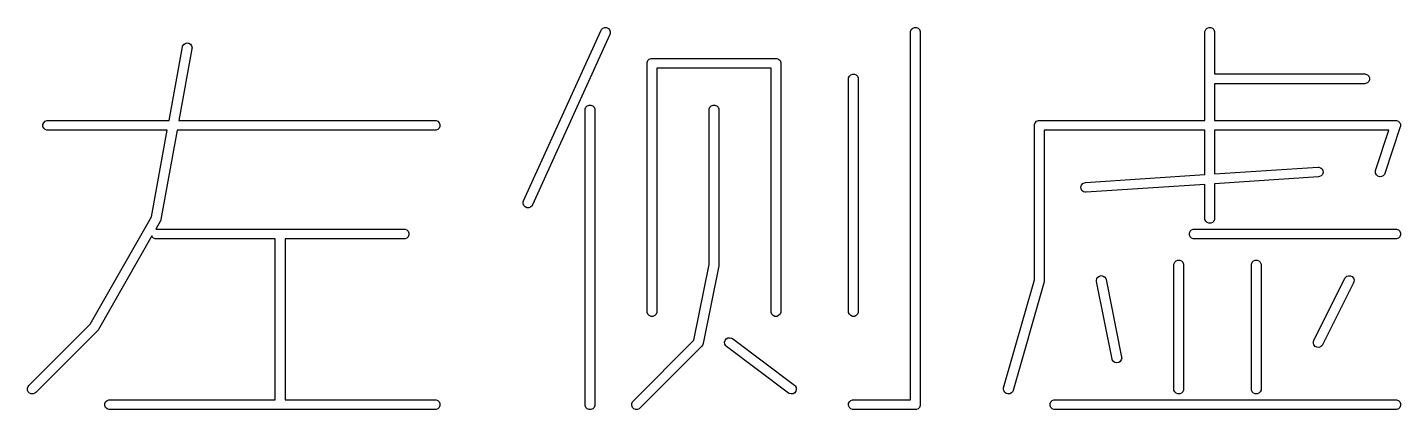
# Model space of a CAD drawing. Extents: x 20 to 216, y -192 to -20.
# Drawn here: x 21.7 to 42.8, y -192.46 to -186.59 of the extents above; entities that cross this region are included whole.
import ezdxf

# ---------------------------------------------------------------- set-up
doc = ezdxf.new("R2010")
doc.units = 0
doc.layers.add('BLACK', color=7, linetype='CONTINUOUS')

msp = doc.modelspace()

# ---------------------------------------------------------------- linework, layer by layer
at = {"layer": 'BLACK', "linetype": 'CONTINUOUS'}
for p, q in [((29.325644, -189.254022), (30.51612, -186.634974)), ((30.652674, -186.697044), (29.462198, -189.316092)), ((30.51612, -186.634974), (30.523486, -186.62225)), ((30.523486, -186.62225), (30.544869, -186.602271)), ((30.544869, -186.602271), (30.572269, -186.591996)), ((30.572269, -186.591996), (30.601515, -186.592989)), ((30.601515, -186.592989), (30.628156, -186.605098)), ((30.628156, -186.605098), (30.648135, -186.626481)), ((30.648135, -186.626481), (30.65841, -186.653881)), ((30.657417, -186.683127), (30.652674, -186.697044)), ((30.65841, -186.653881), (30.657417, -186.683127)), ((35.271302, -186.666009), (35.272743, -186.651377)), ((35.271302, -192.305295), (35.271302, -186.666009)), ((35.272743, -186.651377), (35.283942, -186.624341)), ((35.283942, -186.624341), (35.304634, -186.603649)), ((35.304634, -186.603649), (35.33167, -186.59245)), ((35.33167, -186.59245), (35.360934, -186.59245)), ((35.360934, -186.59245), (35.38797, -186.603649)), ((35.38797, -186.603649), (35.408662, -186.624341)), ((35.408662, -186.624341), (35.419861, -186.651377)), ((35.419861, -186.651377), (35.421302, -186.666009)), ((35.421302, -186.666009), (35.421302, -192.380295)), ((39.795111, -186.666009), (39.796552, -186.651377)), ((39.795111, -188.01958), (39.795111, -186.666009)), ((39.796552, -186.651377), (39.807751, -186.624341)), ((39.807751, -186.624341), (39.828443, -186.603649)), ((39.828443, -186.603649), (39.855479, -186.59245)), ((39.855479, -186.59245), (39.884743, -186.59245)), ((39.884743, -186.59245), (39.911779, -186.603649)), ((39.911779, -186.603649), (39.932471, -186.624341)), ((39.932471, -186.624341), (39.94367, -186.651377)), ((39.94367, -186.651377), (39.945111, -186.666009)), ((39.945111, -186.666009), (39.945111, -187.305295)), ((23.876783, -188.01958), (24.082036, -186.890688)), ((24.229616, -186.91752), (24.029242, -188.01958)), ((24.082036, -186.890688), (24.086071, -186.876549)), ((24.086071, -186.876549), (24.101926, -186.851953)), ((24.101926, -186.851953), (24.125985, -186.835296)), ((24.125985, -186.835296), (24.154589, -186.829114)), ((24.154589, -186.829114), (24.183381, -186.834349)), ((24.183381, -186.834349), (24.207977, -186.850204)), ((24.207977, -186.850204), (24.224634, -186.874263)), ((24.224634, -186.874263), (24.230816, -186.902867)), ((24.230816, -186.902867), (24.229616, -186.91752)), ((31.223683, -187.1422), (31.225124, -187.127568)), ((31.223683, -190.951723), (31.223683, -187.1422)), ((31.225124, -187.127568), (31.236323, -187.100532)), ((31.236323, -187.100532), (31.257015, -187.07984)), ((31.257015, -187.07984), (31.284051, -187.068641)), ((31.284051, -187.068641), (31.298683, -187.0672)), ((31.298683, -187.0672), (33.203445, -187.0672)), ((33.203445, -187.0672), (33.218077, -187.068641)), ((33.218077, -187.068641), (33.245113, -187.07984)), ((33.245113, -187.07984), (33.265805, -187.100532)), ((33.265805, -187.100532), (33.277004, -187.127568)), ((33.277004, -187.127568), (33.278445, -187.1422)), ((33.278445, -187.1422), (33.278445, -190.951723)), ((33.128445, -187.2172), (31.373683, -187.2172)), ((31.373683, -187.2172), (31.373683, -190.951723)), ((33.128445, -190.951723), (33.128445, -187.2172)), ((34.318921, -187.380295), (34.320362, -187.365663)), ((34.320362, -187.365663), (34.331561, -187.338627)), ((34.331561, -187.338627), (34.352253, -187.317935)), ((34.352253, -187.317935), (34.379289, -187.306736)), ((34.379289, -187.306736), (34.408553, -187.306736)), ((34.408553, -187.306736), (34.435589, -187.317935)), ((34.435589, -187.317935), (34.456281, -187.338627)), ((34.456281, -187.338627), (34.46748, -187.365663)), ((34.46748, -187.365663), (34.468921, -187.380295)), ((39.945111, -187.305295), (42.251064, -187.305295)), ((42.251064, -187.305295), (42.265696, -187.306736)), ((42.265696, -187.306736), (42.292732, -187.317935)), ((42.292732, -187.317935), (42.313424, -187.338627)), ((42.313424, -187.338627), (42.324623, -187.365663)), ((42.324623, -187.365663), (42.324623, -187.394927)), ((34.318921, -190.951723), (34.318921, -187.380295)), ((34.468921, -187.380295), (34.468921, -190.951723)), ((42.251064, -187.455295), (39.945111, -187.455295)), ((39.945111, -187.455295), (39.945111, -188.01958)), ((42.265696, -187.453854), (42.251064, -187.455295)), ((42.292732, -187.442655), (42.265696, -187.453854)), ((42.313424, -187.421963), (42.292732, -187.442655)), ((42.324623, -187.394927), (42.313424, -187.421963)), ((30.304634, -187.794125), (30.33167, -187.782926)), ((30.33167, -187.782926), (30.360934, -187.782926)), ((30.360934, -187.782926), (30.38797, -187.794125)), ((32.209396, -187.794125), (32.236432, -187.782926)), ((32.236432, -187.782926), (32.265696, -187.782926)), ((32.265696, -187.782926), (32.292732, -187.794125)), ((30.271302, -187.856485), (30.272743, -187.841853)), ((30.271302, -192.380295), (30.271302, -187.856485)), ((30.272743, -187.841853), (30.283942, -187.814817)), ((30.283942, -187.814817), (30.304634, -187.794125)), ((30.38797, -187.794125), (30.408662, -187.814817)), ((30.408662, -187.814817), (30.419861, -187.841853)), ((30.419861, -187.841853), (30.421302, -187.856485)), ((30.421302, -187.856485), (30.421302, -192.380295)), ((32.176064, -187.856485), (32.177505, -187.841853)), ((32.176064, -190.230009), (32.176064, -187.856485)), ((32.177505, -187.841853), (32.188704, -187.814817)), ((32.188704, -187.814817), (32.209396, -187.794125)), ((32.292732, -187.794125), (32.313424, -187.814817)), ((32.313424, -187.814817), (32.324623, -187.841853)), ((32.324623, -187.841853), (32.326064, -187.856485)), ((32.326064, -187.856485), (32.326064, -190.237438)), ((21.93941, -188.079948), (21.950609, -188.052912)), ((21.93941, -188.109212), (21.93941, -188.079948)), ((21.950609, -188.136248), (21.93941, -188.109212)), ((21.950609, -188.052912), (21.971301, -188.03222)), ((21.971301, -188.15694), (21.950609, -188.136248)), ((21.971301, -188.03222), (21.998337, -188.021021)), ((21.998337, -188.168139), (21.971301, -188.15694)), ((21.998337, -188.021021), (22.012969, -188.01958)), ((22.012969, -188.16958), (21.998337, -188.168139)), ((22.012969, -188.01958), (23.876783, -188.01958)), ((23.84951, -188.16958), (22.012969, -188.16958)), ((23.608144, -189.497096), (23.84951, -188.16958)), ((24.001969, -188.16958), (23.753426, -189.536568)), ((27.96535, -188.16958), (24.001969, -188.16958)), ((24.029242, -188.01958), (27.96535, -188.01958)), ((27.96535, -188.01958), (27.979982, -188.021021)), ((27.979982, -188.168139), (27.96535, -188.16958)), ((27.979982, -188.021021), (28.007018, -188.03222)), ((28.007018, -188.15694), (27.979982, -188.168139)), ((28.007018, -188.03222), (28.02771, -188.052912)), ((28.02771, -188.136248), (28.007018, -188.15694)), ((28.02771, -188.052912), (28.038909, -188.079948)), ((28.038909, -188.109212), (28.02771, -188.136248)), ((28.038909, -188.079948), (28.038909, -188.109212)), ((37.176064, -188.09458), (37.177505, -188.079948)), ((37.176064, -190.465029), (37.176064, -188.09458)), ((37.177505, -188.079948), (37.188704, -188.052912)), ((37.188704, -188.052912), (37.209396, -188.03222)), ((37.209396, -188.03222), (37.236432, -188.021021)), ((37.236432, -188.021021), (37.251064, -188.01958)), ((37.251064, -188.01958), (39.795111, -188.01958)), ((39.795111, -188.16958), (37.326064, -188.16958)), ((37.326064, -188.16958), (37.326064, -190.475533)), ((39.795111, -188.84981), (39.795111, -188.16958)), ((39.945111, -188.01958), (42.727254, -188.01958)), ((42.623197, -188.16958), (39.945111, -188.16958)), ((39.945111, -188.16958), (39.945111, -188.83981)), ((42.418008, -188.785149), (42.623197, -188.16958)), ((42.798405, -188.118297), (42.56031, -188.832583)), ((42.727254, -188.01958), (42.734659, -188.020309)), ((42.734659, -188.020309), (42.736634, -188.020169)), ((42.736634, -188.020169), (42.738059, -188.020644)), ((42.738059, -188.020644), (42.741886, -188.021021)), ((42.741886, -188.021021), (42.752995, -188.025622)), ((42.752995, -188.025622), (42.764396, -188.029423)), ((42.764396, -188.029423), (42.766431, -188.031188)), ((42.766431, -188.031188), (42.768922, -188.03222)), ((42.768922, -188.03222), (42.777424, -188.040722)), ((42.777424, -188.040722), (42.786504, -188.048597)), ((42.786504, -188.048597), (42.787708, -188.051006)), ((42.787708, -188.051006), (42.789614, -188.052912)), ((42.789614, -188.052912), (42.794216, -188.064023)), ((42.794216, -188.064023), (42.79959, -188.074771)), ((42.800054, -188.111042), (42.798405, -188.118297)), ((42.79959, -188.074771), (42.79978, -188.077456)), ((42.79978, -188.077456), (42.800813, -188.079948)), ((42.800813, -188.109212), (42.800054, -188.111042)), ((42.800813, -188.079948), (42.800813, -188.091975)), ((42.800813, -188.091975), (42.801665, -188.103961)), ((42.801665, -188.103961), (42.800813, -188.107707)), ((42.800813, -188.107707), (42.800813, -188.109212)), ((39.945111, -188.83981), (41.531789, -188.734032)), ((41.531789, -188.734032), (41.546485, -188.734497)), ((41.546485, -188.734497), (41.574206, -188.743872)), ((41.574206, -188.743872), (41.596228, -188.763142)), ((41.601772, -188.846294), (41.582502, -188.868316)), ((41.596228, -188.763142), (41.609201, -188.789373)), ((41.611148, -188.818573), (41.601772, -188.846294)), ((41.609201, -188.789373), (41.611148, -188.818573)), ((42.414748, -188.799486), (42.418008, -188.785149)), ((42.416823, -188.828676), (42.414748, -188.799486)), ((42.429909, -188.854849), (42.416823, -188.828676)), ((42.554316, -188.846009), (42.535142, -188.868116)), ((42.56031, -188.832583), (42.554316, -188.846009)), ((37.89098, -189.037254), (37.900355, -189.009533)), ((37.892926, -189.066454), (37.89098, -189.037254)), ((37.900355, -189.009533), (37.919625, -188.987511)), ((37.919625, -188.987511), (37.945856, -188.974538)), ((37.945856, -188.974538), (37.96036, -188.972127)), ((37.96036, -188.972127), (39.795111, -188.84981)), ((39.795111, -189.000143), (37.970338, -189.121795)), ((39.795111, -189.523152), (39.795111, -189.000143)), ((41.541767, -188.8837), (39.945111, -188.990143)), ((39.945111, -188.990143), (39.945111, -189.523152)), ((41.556271, -188.881289), (41.541767, -188.8837)), ((41.582502, -188.868316), (41.556271, -188.881289)), ((42.452016, -188.874023), (42.429909, -188.854849)), ((42.479779, -188.883277), (42.452016, -188.874023)), ((42.508969, -188.881202), (42.479779, -188.883277)), ((42.535142, -188.868116), (42.508969, -188.881202)), ((29.319908, -189.297185), (29.320901, -189.267939)), ((29.320901, -189.267939), (29.325644, -189.254022)), ((37.905899, -189.092685), (37.892926, -189.066454)), ((37.927921, -189.111955), (37.905899, -189.092685)), ((37.955642, -189.12133), (37.927921, -189.111955)), ((37.970338, -189.121795), (37.955642, -189.12133)), ((29.330183, -189.324585), (29.319908, -189.297185)), ((29.350162, -189.345968), (29.330183, -189.324585)), ((29.376803, -189.358077), (29.350162, -189.345968)), ((29.406049, -189.35907), (29.376803, -189.358077)), ((29.433449, -189.348795), (29.406049, -189.35907)), ((29.454832, -189.328816), (29.433449, -189.348795)), ((29.462198, -189.316092), (29.454832, -189.328816)), ((22.66712, -191.143887), (23.608144, -189.497096)), ((23.744754, -189.560363), (23.672413, -189.686958)), ((23.672413, -189.686958), (23.679636, -189.686247)), ((23.679636, -189.686247), (27.48916, -189.686247)), ((23.748363, -189.5523), (23.744754, -189.560363)), ((23.749391, -189.550707), (23.748363, -189.5523)), ((23.749942, -189.548774), (23.749391, -189.550707)), ((23.750762, -189.546944), (23.749942, -189.548774)), ((23.751, -189.545066), (23.750762, -189.546944)), ((23.753426, -189.536568), (23.751, -189.545066)), ((27.48916, -189.686247), (27.503792, -189.687688)), ((27.503792, -189.687688), (27.530828, -189.698887)), ((39.590348, -189.698887), (39.617384, -189.687688)), ((39.617384, -189.687688), (39.632016, -189.686247)), ((39.632016, -189.686247), (42.727254, -189.686247)), ((39.796552, -189.537784), (39.795111, -189.523152)), ((39.807751, -189.56482), (39.796552, -189.537784)), ((39.828443, -189.585512), (39.807751, -189.56482)), ((39.855479, -189.596711), (39.828443, -189.585512)), ((39.884743, -189.596711), (39.855479, -189.596711)), ((39.911779, -189.585512), (39.884743, -189.596711)), ((39.932471, -189.56482), (39.911779, -189.585512)), ((39.94367, -189.537784), (39.932471, -189.56482)), ((39.945111, -189.523152), (39.94367, -189.537784)), ((42.727254, -189.686247), (42.741886, -189.687688)), ((42.741886, -189.687688), (42.768922, -189.698887)), ((23.612601, -189.791629), (22.792373, -191.227029)), ((23.617276, -189.802915), (23.612601, -189.791629)), ((23.637968, -189.823607), (23.617276, -189.802915)), ((23.665004, -189.834806), (23.637968, -189.823607)), ((23.679636, -189.836247), (23.665004, -189.834806)), ((25.509398, -189.836247), (23.679636, -189.836247)), ((25.509398, -192.305295), (25.509398, -189.836247)), ((27.48916, -189.836247), (25.659398, -189.836247)), ((25.659398, -189.836247), (25.659398, -192.305295)), ((27.503792, -189.834806), (27.48916, -189.836247)), ((27.530828, -189.823607), (27.503792, -189.834806)), ((27.530828, -189.698887), (27.55152, -189.719579)), ((27.55152, -189.802915), (27.530828, -189.823607)), ((27.55152, -189.719579), (27.562719, -189.746615)), ((27.562719, -189.775879), (27.55152, -189.802915)), ((27.562719, -189.746615), (27.562719, -189.775879)), ((39.558457, -189.746615), (39.569656, -189.719579)), ((39.558457, -189.775879), (39.558457, -189.746615)), ((39.569656, -189.802915), (39.558457, -189.775879)), ((39.569656, -189.719579), (39.590348, -189.698887)), ((39.590348, -189.823607), (39.569656, -189.802915)), ((39.617384, -189.834806), (39.590348, -189.823607)), ((39.632016, -189.836247), (39.617384, -189.834806)), ((42.727254, -189.836247), (39.632016, -189.836247)), ((42.741886, -189.834806), (42.727254, -189.836247)), ((42.768922, -189.823607), (42.741886, -189.834806)), ((42.768922, -189.698887), (42.789614, -189.719579)), ((42.789614, -189.802915), (42.768922, -189.823607)), ((42.789614, -189.719579), (42.800813, -189.746615)), ((42.800813, -189.775879), (42.789614, -189.802915)), ((42.800813, -189.746615), (42.800813, -189.775879)), ((31.943878, -191.390938), (32.176064, -190.230009)), ((32.324608, -190.252147), (32.086513, -191.442623)), ((32.324613, -190.252093), (32.324608, -190.252147)), ((32.324623, -190.25207), (32.324613, -190.252093)), ((32.325323, -190.244959), (32.324623, -190.25207)), ((32.326064, -190.237516), (32.325323, -190.244959)), ((32.326064, -190.237438), (32.326058, -190.23749)), ((32.326058, -190.23749), (32.326064, -190.237516)), ((39.318921, -190.237438), (39.320362, -190.222806)), ((39.318921, -192.1422), (39.318921, -190.237438)), ((39.320362, -190.222806), (39.331561, -190.19577)), ((39.331561, -190.19577), (39.352253, -190.175078)), ((39.352253, -190.175078), (39.379289, -190.163879)), ((39.379289, -190.163879), (39.408553, -190.163879)), ((39.408553, -190.163879), (39.435589, -190.175078)), ((39.435589, -190.175078), (39.456281, -190.19577)), ((39.456281, -190.19577), (39.46748, -190.222806)), ((39.46748, -190.222806), (39.468921, -190.237438)), ((39.468921, -190.237438), (39.468921, -192.1422)), ((40.509397, -190.237438), (40.510838, -190.222806)), ((40.509397, -192.1422), (40.509397, -190.237438)), ((40.510838, -190.222806), (40.522037, -190.19577)), ((40.522037, -190.19577), (40.542729, -190.175078)), ((40.542729, -190.175078), (40.569765, -190.163879)), ((40.569765, -190.163879), (40.599029, -190.163879)), ((40.599029, -190.163879), (40.626065, -190.175078)), ((40.626065, -190.175078), (40.646757, -190.19577)), ((40.646757, -190.19577), (40.657956, -190.222806)), ((40.657956, -190.222806), (40.659397, -190.237438)), ((40.659397, -190.237438), (40.659397, -192.1422)), ((36.702759, -192.121596), (37.176064, -190.465029)), ((37.323178, -190.496137), (36.846987, -192.162804)), ((37.323985, -190.491705), (37.323178, -190.496137)), ((37.324623, -190.490165), (37.323985, -190.491705)), ((37.325044, -190.485888), (37.324623, -190.490165)), ((37.325812, -190.481672), (37.325044, -190.485888)), ((37.326064, -190.475533), (37.325622, -190.480019)), ((37.325622, -190.480019), (37.325812, -190.481672)), ((38.128445, -190.475611), (38.134124, -190.446904)), ((38.129901, -190.490242), (38.128445, -190.475611)), ((38.367996, -191.680718), (38.129901, -190.490242)), ((38.134124, -190.446904), (38.150356, -190.422556)), ((38.150356, -190.422556), (38.174671, -190.406272)), ((38.174671, -190.406272), (38.203367, -190.400533)), ((38.203367, -190.400533), (38.232074, -190.406212)), ((38.232074, -190.406212), (38.256422, -190.422444)), ((38.256422, -190.422444), (38.272706, -190.446759)), ((38.272706, -190.446759), (38.276989, -190.460824)), ((38.276989, -190.460824), (38.515084, -191.6513)), ((41.469696, -191.394373), (41.945886, -190.441992)), ((42.08005, -190.509074), (41.60386, -191.461455)), ((41.945886, -190.441992), (41.953718, -190.429549)), ((41.953718, -190.429549), (41.975826, -190.410376)), ((41.975826, -190.410376), (42.003587, -190.401122)), ((42.003587, -190.401122), (42.032777, -190.403196)), ((42.032777, -190.403196), (42.058952, -190.416284)), ((42.058952, -190.416284), (42.078125, -190.438391)), ((42.078125, -190.438391), (42.087379, -190.466152)), ((42.085305, -190.495342), (42.08005, -190.509074)), ((42.087379, -190.466152), (42.085305, -190.495342)), ((31.225124, -190.966355), (31.223683, -190.951723)), ((31.373683, -190.951723), (31.372242, -190.966355)), ((33.129886, -190.966355), (33.128445, -190.951723)), ((33.278445, -190.951723), (33.277004, -190.966355)), ((34.320362, -190.966355), (34.318921, -190.951723)), ((34.468921, -190.951723), (34.46748, -190.966355)), ((21.721841, -192.089167), (22.66712, -191.143887)), ((31.236323, -190.993391), (31.225124, -190.966355)), ((31.257015, -191.014083), (31.236323, -190.993391)), ((31.284051, -191.025282), (31.257015, -191.014083)), ((31.313315, -191.025282), (31.284051, -191.025282)), ((31.340351, -191.014083), (31.313315, -191.025282)), ((31.361043, -190.993391), (31.340351, -191.014083)), ((31.372242, -190.966355), (31.361043, -190.993391)), ((33.141085, -190.993391), (33.129886, -190.966355)), ((33.161777, -191.014083), (33.141085, -190.993391)), ((33.188813, -191.025282), (33.161777, -191.014083)), ((33.218077, -191.025282), (33.188813, -191.025282)), ((33.245113, -191.014083), (33.218077, -191.025282)), ((33.265805, -190.993391), (33.245113, -191.014083)), ((33.277004, -190.966355), (33.265805, -190.993391)), ((34.331561, -190.993391), (34.320362, -190.966355)), ((34.352253, -191.014083), (34.331561, -190.993391)), ((34.379289, -191.025282), (34.352253, -191.014083)), ((34.408553, -191.025282), (34.379289, -191.025282)), ((34.435589, -191.014083), (34.408553, -191.025282)), ((34.456281, -190.993391), (34.435589, -191.014083)), ((34.46748, -190.966355), (34.456281, -190.993391)), ((22.780288, -191.242852), (21.827907, -192.195233)), ((22.782685, -191.239931), (22.780288, -191.242852)), ((22.783863, -191.239019), (22.782685, -191.239931)), ((22.78661, -191.235148), (22.783863, -191.239019)), ((22.789615, -191.231487), (22.78661, -191.235148)), ((22.790184, -191.230112), (22.789615, -191.231487)), ((22.792373, -191.227029), (22.790184, -191.230112)), ((32.421533, -191.395484), (32.439091, -191.372073)), ((32.439091, -191.372073), (32.464272, -191.357164)), ((32.464272, -191.357164), (32.493241, -191.353025)), ((32.493241, -191.353025), (32.521589, -191.360288)), ((32.521589, -191.360288), (32.534159, -191.367914)), ((32.534159, -191.367914), (33.48654, -192.0822)), ((31.007555, -192.327262), (31.943878, -191.390938)), ((32.066002, -191.480947), (31.113621, -192.433328)), ((32.075329, -191.469582), (32.066002, -191.480947)), ((32.07814, -191.462793), (32.075329, -191.469582)), ((32.08223, -191.456688), (32.07814, -191.462793)), ((32.086513, -191.442623), (32.08223, -191.456688)), ((32.41427, -191.423832), (32.421533, -191.395484)), ((32.418409, -191.452801), (32.41427, -191.423832)), ((32.433318, -191.477982), (32.418409, -191.452801)), ((32.444159, -191.487914), (32.433318, -191.477982)), ((33.39654, -192.2022), (32.444159, -191.487914)), ((41.462367, -191.437295), (41.464441, -191.408105)), ((41.471621, -191.465056), (41.462367, -191.437295)), ((41.464441, -191.408105), (41.469696, -191.394373)), ((41.490794, -191.487164), (41.471621, -191.465056)), ((41.516969, -191.500251), (41.490794, -191.487164)), ((41.546159, -191.502325), (41.516969, -191.500251)), ((41.57392, -191.493071), (41.546159, -191.502325)), ((41.596028, -191.473898), (41.57392, -191.493071)), ((41.60386, -191.461455), (41.596028, -191.473898)), ((38.372279, -191.694783), (38.367996, -191.680718)), ((38.388563, -191.719098), (38.372279, -191.694783)), ((38.412911, -191.73533), (38.388563, -191.719098)), ((38.441618, -191.741009), (38.412911, -191.73533)), ((38.470314, -191.73527), (38.441618, -191.741009)), ((38.494629, -191.718986), (38.470314, -191.73527)), ((38.510861, -191.694638), (38.494629, -191.718986)), ((38.51654, -191.665931), (38.510861, -191.694638)), ((38.515084, -191.6513), (38.51654, -191.665931)), ((21.701315, -192.127569), (21.712514, -192.100532)), ((21.701315, -192.156831), (21.701315, -192.127569)), ((21.712514, -192.183868), (21.701315, -192.156831)), ((21.712514, -192.100532), (21.721841, -192.089167)), ((21.733206, -192.20456), (21.712514, -192.183868)), ((21.760243, -192.215759), (21.733206, -192.20456)), ((21.789505, -192.215759), (21.760243, -192.215759)), ((21.816542, -192.20456), (21.789505, -192.215759)), ((21.827907, -192.195233), (21.816542, -192.20456)), ((33.40911, -192.209826), (33.39654, -192.2022)), ((33.437458, -192.217089), (33.40911, -192.209826)), ((33.466427, -192.21295), (33.437458, -192.217089)), ((33.491608, -192.198041), (33.466427, -192.21295)), ((33.48654, -192.0822), (33.497381, -192.092132)), ((33.509166, -192.17463), (33.491608, -192.198041)), ((33.497381, -192.092132), (33.51229, -192.117313)), ((33.516428, -192.146281), (33.509166, -192.17463)), ((33.51229, -192.117313), (33.516428, -192.146281)), ((36.700125, -192.136061), (36.702759, -192.121596)), ((36.703465, -192.165133), (36.700125, -192.136061)), ((36.717677, -192.190714), (36.703465, -192.165133)), ((36.740596, -192.208909), (36.717677, -192.190714)), ((36.768734, -192.216948), (36.740596, -192.208909)), ((36.797806, -192.213608), (36.768734, -192.216948)), ((36.823387, -192.199396), (36.797806, -192.213608)), ((36.841582, -192.176477), (36.823387, -192.199396)), ((36.846987, -192.162804), (36.841582, -192.176477)), ((39.320362, -192.156832), (39.318921, -192.1422)), ((39.331561, -192.183868), (39.320362, -192.156832)), ((39.352253, -192.20456), (39.331561, -192.183868)), ((39.379289, -192.215759), (39.352253, -192.20456)), ((39.408553, -192.215759), (39.379289, -192.215759)), ((39.435589, -192.20456), (39.408553, -192.215759)), ((39.456281, -192.183868), (39.435589, -192.20456)), ((39.46748, -192.156832), (39.456281, -192.183868)), ((39.468921, -192.1422), (39.46748, -192.156832)), ((40.510838, -192.156832), (40.509397, -192.1422)), ((40.522037, -192.183868), (40.510838, -192.156832)), ((40.542729, -192.20456), (40.522037, -192.183868)), ((40.569765, -192.215759), (40.542729, -192.20456)), ((40.599029, -192.215759), (40.569765, -192.215759)), ((40.626065, -192.20456), (40.599029, -192.215759)), ((40.646757, -192.183868), (40.626065, -192.20456)), ((40.657956, -192.156832), (40.646757, -192.183868)), ((40.659397, -192.1422), (40.657956, -192.156832)), ((22.891791, -192.365663), (22.90299, -192.338627)), ((22.891791, -192.394927), (22.891791, -192.365663)), ((22.90299, -192.421963), (22.891791, -192.394927)), ((22.90299, -192.338627), (22.923682, -192.317935)), ((22.923682, -192.442655), (22.90299, -192.421963)), ((22.923682, -192.317935), (22.950718, -192.306736)), ((22.950718, -192.306736), (22.96535, -192.305295)), ((22.96535, -192.305295), (25.509398, -192.305295)), ((25.659398, -192.305295), (27.96535, -192.305295)), ((27.96535, -192.305295), (27.979982, -192.306736)), ((27.979982, -192.306736), (28.007018, -192.317935)), ((28.007018, -192.317935), (28.02771, -192.338627)), ((28.02771, -192.421963), (28.007018, -192.442655)), ((28.02771, -192.338627), (28.038909, -192.365663)), ((28.038909, -192.394927), (28.02771, -192.421963)), ((28.038909, -192.365663), (28.038909, -192.394927)), ((30.272743, -192.394927), (30.271302, -192.380295)), ((30.283942, -192.421963), (30.272743, -192.394927)), ((30.304634, -192.442655), (30.283942, -192.421963)), ((30.408662, -192.421963), (30.38797, -192.442655)), ((30.419861, -192.394927), (30.408662, -192.421963)), ((30.421302, -192.380295), (30.419861, -192.394927)), ((30.987029, -192.365664), (30.998228, -192.338627)), ((30.987029, -192.394926), (30.987029, -192.365664)), ((30.998228, -192.421963), (30.987029, -192.394926)), ((30.998228, -192.338627), (31.007555, -192.327262)), ((31.01892, -192.442655), (30.998228, -192.421963)), ((31.113621, -192.433328), (31.102256, -192.442655)), ((34.320362, -192.365663), (34.331561, -192.338627)), ((34.320362, -192.394927), (34.320362, -192.365663)), ((34.331561, -192.421963), (34.320362, -192.394927)), ((34.331561, -192.338627), (34.352253, -192.317935)), ((34.352253, -192.442655), (34.331561, -192.421963)), ((34.352253, -192.317935), (34.379289, -192.306736)), ((34.379289, -192.306736), (34.393921, -192.305295)), ((34.393921, -192.305295), (35.271302, -192.305295)), ((35.408662, -192.421963), (35.38797, -192.442655)), ((35.419861, -192.394927), (35.408662, -192.421963)), ((35.421302, -192.380295), (35.419861, -192.394926)), ((35.419861, -192.394926), (35.419861, -192.394927)), ((37.4156, -192.365663), (37.426799, -192.338627)), ((37.4156, -192.394927), (37.4156, -192.365663)), ((37.426799, -192.421963), (37.4156, -192.394927)), ((37.426799, -192.338627), (37.447491, -192.317935)), ((37.447491, -192.442655), (37.426799, -192.421963)), ((37.447491, -192.317935), (37.474527, -192.306736)), ((37.474527, -192.306736), (37.489159, -192.305295)), ((37.489159, -192.305295), (42.727254, -192.305295)), ((42.727254, -192.305295), (42.741886, -192.306736)), ((42.741886, -192.306736), (42.768922, -192.317935)), ((42.768922, -192.317935), (42.789614, -192.338627)), ((42.789614, -192.421963), (42.768922, -192.442655)), ((42.789614, -192.338627), (42.800813, -192.365663)), ((42.800813, -192.394927), (42.789614, -192.421963)), ((42.800813, -192.365663), (42.800813, -192.394927)), ((22.950718, -192.453854), (22.923682, -192.442655)), ((22.96535, -192.455295), (22.950718, -192.453854)), ((27.96535, -192.455295), (22.96535, -192.455295)), ((27.979982, -192.453854), (27.96535, -192.455295)), ((28.007018, -192.442655), (27.979982, -192.453854)), ((30.33167, -192.453854), (30.304634, -192.442655)), ((30.360934, -192.453854), (30.33167, -192.453854)), ((30.38797, -192.442655), (30.360934, -192.453854)), ((31.045957, -192.453854), (31.01892, -192.442655)), ((31.075219, -192.453854), (31.045957, -192.453854)), ((31.102256, -192.442655), (31.075219, -192.453854)), ((34.379289, -192.453854), (34.352253, -192.442655)), ((34.393921, -192.455295), (34.379289, -192.453854)), ((35.346302, -192.455295), (34.393921, -192.455295)), ((35.360934, -192.453854), (35.346302, -192.455295)), ((35.38797, -192.442655), (35.360934, -192.453854)), ((37.474527, -192.453854), (37.447491, -192.442655)), ((37.489159, -192.455295), (37.474527, -192.453854)), ((42.727254, -192.455295), (37.489159, -192.455295)), ((42.741886, -192.453854), (42.727254, -192.455295)), ((42.768922, -192.442655), (42.741886, -192.453854))]:
    msp.add_line(p, q, dxfattribs=at)

doc.saveas('drawing.dxf')
